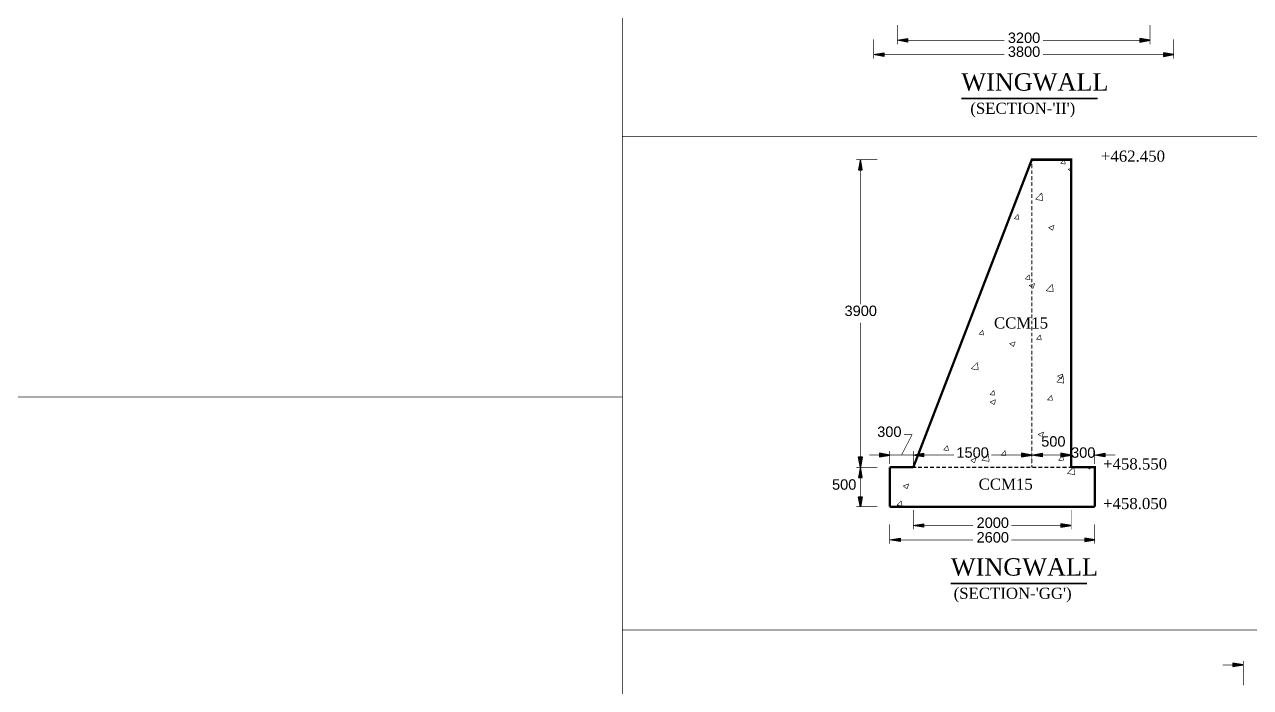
# Model space of a CAD drawing. Header units: millimetres. Extents: x 5 to 839, y 41 to 552.
# Drawn here: x 535.4 to 711.8, y 288.6 to 384 of the extents above; entities that cross this region are included whole.
import ezdxf

# ---------------------------------------------------------------- set-up
doc = ezdxf.new("R2010")
doc.units = ezdxf.units.MM
for name, color, linetype in [('H', 7, 'Continuous'), ('P', 7, 'Continuous'), ('T', 7, 'Continuous')]:
    doc.layers.add(name, color=color, linetype=linetype)

msp = doc.modelspace()

# ---------------------------------------------------------------- hatches: boundary and pattern name
at = {"layer": 'H', "linetype": 'Continuous'}
for points in [[(662.481, 381.459), (661, 381.706), (662.481, 381.97), (662.481, 381.459)], [(695.889, 381.459), (695.889, 381.97), (697.371, 381.706), (695.889, 381.459)], [(659.059, 379.377), (657.578, 379.624), (659.059, 379.889), (659.059, 379.377)], [(699.276, 379.377), (699.276, 379.889), (700.758, 379.624), (699.276, 379.377)], [(655.426, 363.044), (655.673, 364.525), (655.92, 363.044), (655.426, 363.044)], [(655.673, 320.234), (655.426, 321.716), (655.92, 321.716), (655.673, 320.234)], [(658.424, 321.769), (658.424, 322.263), (659.906, 322.016), (658.424, 321.769)], [(664.774, 321.769), (663.293, 322.016), (664.774, 322.263), (664.774, 321.769)], [(664.774, 321.769), (663.293, 322.016), (664.774, 322.263), (664.774, 321.769)], [(678.868, 321.769), (678.868, 322.263), (680.35, 322.016), (678.868, 321.769)], [(681.831, 321.769), (680.35, 322.016), (681.831, 322.263), (681.831, 321.769)], [(684.548, 321.769), (684.548, 322.263), (686.029, 322.016), (684.548, 321.769)], [(684.548, 321.769), (684.548, 322.263), (686.029, 322.016), (684.548, 321.769)], [(690.898, 321.769), (689.416, 322.016), (690.898, 322.263), (690.898, 321.769)], [(655.426, 318.752), (655.673, 320.234), (655.92, 318.752), (655.426, 318.752)], [(655.673, 314.572), (655.426, 316.001), (655.92, 316.001), (655.673, 314.572)], [(664.774, 311.644), (663.293, 311.856), (664.774, 312.12), (664.774, 311.644)], [(684.548, 311.644), (684.548, 312.12), (686.029, 311.856), (684.548, 311.644)], [(661.388, 309.563), (659.906, 309.774), (661.388, 310.039), (661.388, 309.563)], [(687.97, 309.563), (687.97, 310.039), (689.416, 309.774), (687.97, 309.563)], [(709.313, 291.571), (709.313, 292.047), (710.794, 291.783), (709.313, 291.571)]]:
    msp.add_hatch(color=256, dxfattribs=at).paths.add_polyline_path(points)

# ---------------------------------------------------------------- linework, layer by layer
at = {"layer": 'P'}
for points, const_width in [([(621.418, 41.769), (621.418, 551.886)], 0.085), ([(661, 383.91), (661, 381.123)], 0.085), ([(697.371, 383.91), (697.371, 381.123)], 0.085), ([(657.578, 381.847), (657.578, 379.042)], 0.085), ([(662.481, 381.706), (676.416, 381.706)], 0.085), ([(695.889, 381.706), (681.955, 381.706)], 0.085), ([(700.758, 381.847), (700.758, 379.042)], 0.085), ([(659.059, 379.642), (676.416, 379.642)], 0.085), ([(699.276, 379.642), (681.955, 379.642)], 0.085), ([(670.19, 373.327), (689.822, 373.327)], 0.254), ([(621.418, 367.877), (732.032, 367.877)], 0.085), ([(658.125, 364.525), (655.073, 364.525)], 0.085), ([(663.293, 320.252), (680.35, 364.525), (686.012, 364.525), (686.012, 320.252)], 0.339), ([(680.35, 364.525), (680.35, 364.19)], 0.169), ([(680.35, 363.89), (680.35, 363.291)], 0.169), ([(684.495, 363.978), (684.953, 364.525)], 0.085), ([(684.495, 363.978), (685.165, 363.89)], 0.085), ([(685.165, 363.89), (685.042, 364.525)], 0.085), ([(655.673, 363.044), (655.673, 343.694)], 0.085), ([(680.35, 363.008), (680.35, 362.444)], 0.169), ([(680.35, 362.162), (680.35, 361.562)], 0.169), ([(685.588, 363.132), (686.012, 363.291)], 0.085), ([(685.588, 363.132), (686.012, 362.832)], 0.085), ([(680.35, 361.315), (680.35, 360.715)], 0.169), ([(680.35, 360.415), (680.35, 359.833)], 0.169), ([(680.35, 359.569), (680.35, 358.987)], 0.169), ([(680.35, 358.687), (680.35, 358.14)], 0.169), ([(680.896, 358.81), (681.778, 359.745)], 0.085), ([(681.919, 358.634), (680.896, 358.81)], 0.085), ([(681.778, 359.745), (681.919, 358.634)], 0.085), ([(677.81, 356.023), (678.356, 356.658)], 0.085), ([(678.48, 355.935), (678.356, 356.658)], 0.085), ([(680.35, 357.84), (680.35, 357.24)], 0.169), ([(680.35, 356.941), (680.35, 356.394)], 0.169), ([(677.81, 356.023), (678.48, 355.935)], 0.085), ([(680.35, 356.094), (680.35, 355.512)], 0.169), ([(680.35, 355.212), (680.35, 354.665)], 0.169), ([(682.766, 354.753), (683.56, 355.088)], 0.085), ([(682.766, 354.753), (683.348, 354.365)], 0.085), ([(683.348, 354.365), (683.56, 355.088)], 0.085), ([(680.35, 354.365), (680.35, 353.766)], 0.169), ([(680.35, 353.483), (680.35, 352.919)], 0.169), ([(680.35, 352.637), (680.35, 352.037)], 0.169), ([(680.35, 351.79), (680.35, 351.19)], 0.169), ([(680.35, 350.89), (680.35, 350.344)], 0.169), ([(680.35, 350.044), (680.35, 349.462)], 0.169), ([(679.415, 347.345), (679.962, 347.98)], 0.085), ([(680.085, 347.257), (679.962, 347.98)], 0.085), ([(680.35, 349.162), (680.35, 348.615)], 0.169), ([(680.35, 348.315), (680.35, 347.715)], 0.169), ([(679.415, 347.345), (680.085, 347.257)], 0.085), ([(679.962, 346.41), (680.35, 346.534), (680.773, 346.71)], 0.085), ([(679.962, 346.41), (680.35, 346.146)], 0.085), ([(680.35, 347.416), (680.35, 346.869)], 0.169), ([(680.35, 346.569), (680.35, 345.987)], 0.169), ([(680.35, 346.146), (680.508, 345.987)], 0.085), ([(680.508, 345.987), (680.773, 346.71)], 0.085), ([(682.413, 345.652), (683.313, 346.622)], 0.085), ([(683.436, 345.511), (683.313, 346.622)], 0.085), ([(680.35, 345.687), (680.35, 345.14)], 0.169), ([(680.35, 344.84), (680.35, 344.241)], 0.169), ([(680.35, 343.994), (680.35, 343.394)], 0.169), ([(682.413, 345.652), (683.436, 345.511)], 0.085), ([(680.35, 343.112), (680.35, 342.512)], 0.169), ([(680.35, 342.265), (680.35, 341.665)], 0.169), ([(655.673, 321.733), (655.673, 341.066)], 0.085), ([(680.35, 341.365), (680.35, 340.819)], 0.169), ([(680.35, 340.519), (680.35, 339.937)], 0.169), ([(672.73, 339.372), (673.276, 340.007)], 0.085), ([(672.73, 339.372), (673.4, 339.302)], 0.085), ([(673.4, 339.302), (673.276, 340.007)], 0.085), ([(680.35, 339.637), (680.35, 339.09)], 0.169), ([(680.35, 338.79), (680.35, 338.19)], 0.169), ([(681.02, 338.667), (681.567, 339.302)], 0.085), ([(681.708, 338.578), (681.567, 339.302)], 0.085), ([(677.122, 338.032), (677.968, 338.314)], 0.085), ([(677.175, 338.032), (677.721, 337.644)], 0.085), ([(677.721, 337.644), (677.968, 338.314)], 0.085), ([(680.35, 337.891), (680.35, 337.344)], 0.169), ([(680.35, 337.044), (680.35, 336.462)], 0.169), ([(681.02, 338.667), (681.708, 338.578)], 0.085), ([(671.618, 334.433), (672.518, 335.351)], 0.085), ([(672.641, 334.257), (672.518, 335.351)], 0.085), ([(680.35, 336.197), (680.35, 335.615)], 0.169), ([(680.35, 335.315), (680.35, 334.716)], 0.169), ([(671.618, 334.433), (672.641, 334.257)], 0.085), ([(680.35, 334.469), (680.35, 333.869)], 0.169), ([(680.35, 333.587), (680.35, 333.022)], 0.169), ([(683.948, 332.528), (684.83, 333.446)], 0.085), ([(684.036, 333.375), (684.83, 333.657)], 0.085), ([(684.618, 332.987), (684.83, 333.657)], 0.085), ([(684.953, 332.352), (684.83, 333.446)], 0.085), ([(680.35, 332.74), (680.35, 332.14)], 0.169), ([(680.35, 331.84), (680.35, 331.294)], 0.169), ([(683.948, 332.528), (684.953, 332.352)], 0.085), ([(684.036, 333.375), (684.618, 332.987)], 0.085), ([(51.276, 330.359), (621.418, 330.359)], 0.085), ([(674.335, 330.694), (674.882, 331.329)], 0.085), ([(674.335, 330.694), (675.005, 330.623)], 0.085), ([(674.335, 329.636), (675.146, 329.988)], 0.085), ([(675.005, 330.623), (674.882, 331.329)], 0.085), ([(674.934, 329.265), (675.146, 329.935)], 0.085), ([(680.35, 330.994), (680.35, 330.412)], 0.169), ([(680.35, 330.112), (680.35, 329.565)], 0.169), ([(682.59, 329.935), (683.189, 330.623)], 0.085), ([(682.59, 329.935), (683.313, 329.9)], 0.085), ([(683.313, 329.9), (683.189, 330.623)], 0.085), ([(674.335, 329.636), (674.934, 329.265)], 0.085), ([(680.35, 329.265), (680.35, 328.665)], 0.169), ([(680.35, 328.366), (680.35, 327.819)], 0.169), ([(680.35, 327.519), (680.35, 326.937)], 0.169), ([(680.35, 326.672), (680.35, 326.09)], 0.169), ([(661.599, 322.016), (663.116, 324.944), (661.97, 324.944)], 0.085), ([(680.35, 325.79), (680.35, 325.191)], 0.169), ([(680.35, 324.944), (680.35, 324.344)], 0.169), ([(681.232, 324.979), (682.043, 325.332)], 0.085), ([(681.232, 324.979), (681.708, 324.697)], 0.085), ([(681.831, 324.697), (682.043, 325.332)], 0.085), ([(667.65, 322.739), (668.196, 323.374)], 0.085), ([(668.373, 322.651), (668.196, 323.374)], 0.085), ([(680.35, 324.062), (680.35, 323.497)], 0.169), ([(680.35, 323.215), (680.35, 322.615)], 0.169), ([(658.424, 322.016), (656.943, 322.016)], 0.085), ([(659.906, 320.71), (659.906, 322.615)], 0.085), ([(663.293, 322.016), (659.906, 322.016)], 0.085), ([(663.293, 320.71), (663.293, 322.615)], 0.085), ([(663.293, 320.71), (663.293, 322.615)], 0.085), ([(664.774, 322.016), (669.131, 322.016)], 0.085), ([(664.774, 322.016), (666.256, 322.016)], 0.085), ([(667.65, 322.739), (668.32, 322.651)], 0.085), ([(671.548, 321.257), (672.342, 321.592)], 0.085), ([(671.548, 321.257), (672.095, 320.887)], 0.085), ([(672.095, 320.887), (672.342, 321.592)], 0.085), ([(673.153, 321.257), (674.088, 322.192)], 0.085), ([(673.153, 321.257), (674.211, 321.098)], 0.085), ([(674.211, 321.098), (674.088, 322.192)], 0.085), ([(678.868, 322.016), (674.511, 322.016)], 0.085), ([(675.94, 321.98), (676.487, 322.651)], 0.085), ([(675.94, 321.98), (676.628, 321.945)], 0.085), ([(676.628, 321.945), (676.487, 322.651)], 0.085), ([(680.35, 322.315), (680.35, 321.769)], 0.169), ([(680.35, 321.469), (680.35, 320.887)], 0.169), ([(680.35, 320.71), (680.35, 322.615)], 0.085), ([(680.35, 320.71), (680.35, 322.615)], 0.085), ([(681.831, 322.016), (684.53, 322.016)], 0.085), ([(684.53, 322.016), (683.048, 322.016)], 0.085), ([(684.195, 321.257), (684.742, 321.945)], 0.085), ([(684.195, 321.257), (684.918, 321.222)], 0.085), ([(684.918, 321.222), (684.795, 321.945)], 0.085), ([(686.012, 320.71), (686.012, 322.615)], 0.085), ([(686.012, 320.71), (686.012, 322.615)], 0.085), ([(689.398, 320.71), (689.398, 322.615)], 0.085), ([(690.88, 322.016), (692.362, 322.016)], 0.085), ([(658.125, 320.252), (655.073, 320.252)], 0.085), ([(658.125, 320.252), (655.073, 320.252)], 0.085), ([(659.906, 320.252), (659.906, 314.572)], 0.339), ([(659.906, 320.252), (663.293, 320.252)], 0.339), ([(663.716, 320.252), (663.293, 320.252)], 0.169), ([(664.563, 320.252), (663.963, 320.252)], 0.169), ([(665.409, 320.252), (664.845, 320.252)], 0.169), ([(666.291, 320.252), (665.692, 320.252)], 0.169), ([(667.138, 320.252), (666.591, 320.252)], 0.169), ([(668.02, 320.252), (667.438, 320.252)], 0.169), ([(668.867, 320.252), (668.32, 320.252)], 0.169), ([(669.766, 320.252), (669.167, 320.252)], 0.169), ([(670.613, 320.252), (670.066, 320.252)], 0.169), ([(671.495, 320.252), (670.913, 320.252)], 0.169), ([(672.342, 320.252), (671.759, 320.252)], 0.169), ([(673.241, 320.252), (672.641, 320.252)], 0.169), ([(674.088, 320.252), (673.488, 320.252)], 0.169), ([(674.934, 320.252), (674.37, 320.252)], 0.169), ([(675.816, 320.252), (675.217, 320.252)], 0.169), ([(676.663, 320.252), (676.116, 320.252)], 0.169), ([(677.545, 320.252), (676.963, 320.252)], 0.169), ([(678.392, 320.252), (677.845, 320.252)], 0.169), ([(679.291, 320.252), (678.692, 320.252)], 0.169), ([(680.138, 320.252), (679.538, 320.252)], 0.169), ([(680.35, 320.587), (680.35, 320.252)], 0.169), ([(681.02, 320.252), (680.438, 320.252)], 0.169), ([(681.867, 320.252), (681.284, 320.252)], 0.169), ([(682.713, 320.252), (682.166, 320.252)], 0.169), ([(683.613, 320.252), (683.013, 320.252)], 0.169), ([(684.459, 320.252), (683.895, 320.252)], 0.169), ([(685.341, 320.252), (684.742, 320.252)], 0.169), ([(685.465, 319.352), (686.312, 320.252)], 0.085), ([(685.465, 319.352), (686.523, 319.193)], 0.085), ([(686.012, 320.252), (685.641, 320.252)], 0.169), ([(686.012, 320.252), (689.398, 320.252), (689.398, 314.572)], 0.339), ([(686.523, 319.193), (686.4, 320.252)], 0.085), ([(688.305, 320.252), (688.693, 319.952)], 0.085), ([(688.693, 319.952), (688.763, 320.252)], 0.085), ([(655.673, 316.018), (655.673, 318.77)], 0.085), ([(661.846, 317.571), (662.658, 317.87)], 0.085), ([(661.846, 317.571), (662.393, 317.147)], 0.085), ([(662.393, 317.147), (662.658, 317.87)], 0.085), ([(658.125, 314.572), (655.073, 314.572)], 0.085), ([(689.398, 314.572), (659.906, 314.572)], 0.339), ([(660.964, 314.784), (661.547, 315.419)], 0.085), ([(660.964, 314.784), (661.67, 314.695)], 0.085), ([(661.67, 314.695), (661.547, 315.419)], 0.085), ([(663.293, 314.113), (663.293, 311.309)], 0.085), ([(669.678, 314.572), (669.802, 314.695)], 0.085), ([(669.854, 314.572), (669.802, 314.695)], 0.085), ([(686.012, 314.113), (686.012, 311.309)], 0.085), ([(659.906, 312.032), (659.906, 309.245)], 0.085), ([(664.774, 311.856), (671.883, 311.856)], 0.085), ([(684.53, 311.856), (677.422, 311.856)], 0.085), ([(689.398, 312.032), (689.398, 309.245)], 0.085), ([(661.388, 309.792), (671.883, 309.792)], 0.085), ([(687.97, 309.792), (677.422, 309.792)], 0.085), ([(668.655, 303.53), (688.305, 303.53)], 0.254), ([(621.418, 296.827), (732.032, 296.827)], 0.085), ([(709.295, 291.8), (707.813, 291.8)], 0.085), ([(710.777, 288.872), (710.777, 292.382)], 0.085)]:
    msp.add_lwpolyline(points, dxfattribs=dict(at, const_width=const_width))
for points in [[(662.481, 381.97), (662.481, 381.459), (661, 381.706), (662.481, 381.97)], [(695.889, 381.97), (695.889, 381.459), (697.371, 381.706), (695.889, 381.97)], [(659.059, 379.889), (659.059, 379.377), (657.578, 379.642), (659.059, 379.889)], [(699.276, 379.889), (699.276, 379.377), (700.758, 379.642), (699.276, 379.889)], [(655.408, 363.044), (655.92, 363.044), (655.673, 364.525), (655.408, 363.044)], [(655.408, 321.733), (655.92, 321.733), (655.673, 320.252), (655.408, 321.733)], [(658.424, 322.28), (658.424, 321.769), (659.906, 322.016), (658.424, 322.28)], [(664.774, 322.28), (664.774, 321.769), (663.293, 322.016), (664.774, 322.28)], [(664.774, 322.28), (664.774, 321.769), (663.293, 322.016), (664.774, 322.28)], [(678.868, 322.28), (678.868, 321.769), (680.35, 322.016), (678.868, 322.28)], [(681.831, 322.28), (681.831, 321.769), (680.35, 322.016), (681.831, 322.28)], [(684.53, 322.28), (684.53, 321.769), (686.012, 322.016), (684.53, 322.28)], [(684.53, 322.28), (684.53, 321.769), (686.012, 322.016), (684.53, 322.28)], [(690.88, 322.28), (690.88, 321.769), (689.398, 322.016), (690.88, 322.28)], [(655.408, 318.77), (655.92, 318.77), (655.673, 320.252), (655.408, 318.77)], [(655.408, 316.018), (655.92, 316.018), (655.673, 314.572), (655.408, 316.018)], [(664.774, 312.12), (664.774, 311.644), (663.293, 311.856), (664.774, 312.12)], [(684.53, 312.12), (684.53, 311.644), (686.012, 311.856), (684.53, 312.12)], [(661.388, 310.039), (661.388, 309.58), (659.906, 309.792), (661.388, 310.039)], [(687.97, 310.039), (687.97, 309.58), (689.398, 309.792), (687.97, 310.039)], [(709.295, 292.047), (709.295, 291.588), (710.777, 291.8), (709.295, 292.047)]]:
    msp.add_lwpolyline(points, dxfattribs=at)

# ---------------------------------------------------------------- texts
at = {"layer": 'T', "attachment_point": 7}
for s, insert, char_height in [('{\\fArial|b0|i0|c0|p18;3200}', (676.9, 381.3), 1.5), ('{\\fArial|b0|i0|c0|p18;3800}', (676.9, 379.3), 1.5), ('{\\fTimes New Roman|b0|i0|c0|p18;WINGWALL}', (670.2, 374.4), 2.5), ("{\\fTimes New Roman|b0|i0|c0|p18;(SECTION-'II')}", (671.5, 370.6), 1.6), ('{\\fTimes New Roman|b0|i0|c0|p18;+462.450}', (690.3, 364.2), 1.6), ('{\\fArial|b0|i0|c0|p18;3900}', (653.4, 342), 1.5), ('{\\fTimes New Roman|b0|i0|c0|p18;CCM15}', (674.9, 340.2), 1.6), ('{\\fArial|b0|i0|c0|p18;300}', (658.1, 324.6), 1.5), ('{\\fArial|b0|i0|c0|p18;500}', (681.7, 323.2), 1.5), ('{\\fArial|b0|i0|c0|p18;1500}', (669.5, 321.6), 1.5), ('{\\fArial|b0|i0|c0|p18;300}', (686, 321.6), 1.5), ('{\\fTimes New Roman|b0|i0|c0|p18;+458.550}', (690.6, 319.9), 1.6), ('{\\fArial|b0|i0|c0|p18;500}', (651.6, 317), 1.5), ('{\\fTimes New Roman|b0|i0|c0|p18;CCM15}', (672.7, 317), 1.6), ('{\\fTimes New Roman|b0|i0|c0|p18;+458.050}', (690.6, 314.2), 1.6), ('{\\fArial|b0|i0|c0|p18;2000}', (672.4, 311.5), 1.5), ('{\\fArial|b0|i0|c0|p18;2600}', (672.4, 309.4), 1.5), ('{\\fTimes New Roman|b0|i0|c0|p18;WINGWALL}', (668.7, 304.6), 2.5), ("{\\fTimes New Roman|b0|i0|c0|p18;(SECTION-'GG')}", (669.1, 300.8), 1.6)]:
    msp.add_mtext(s, dxfattribs=dict(at, insert=insert, char_height=char_height))

doc.saveas('drawing.dxf')
